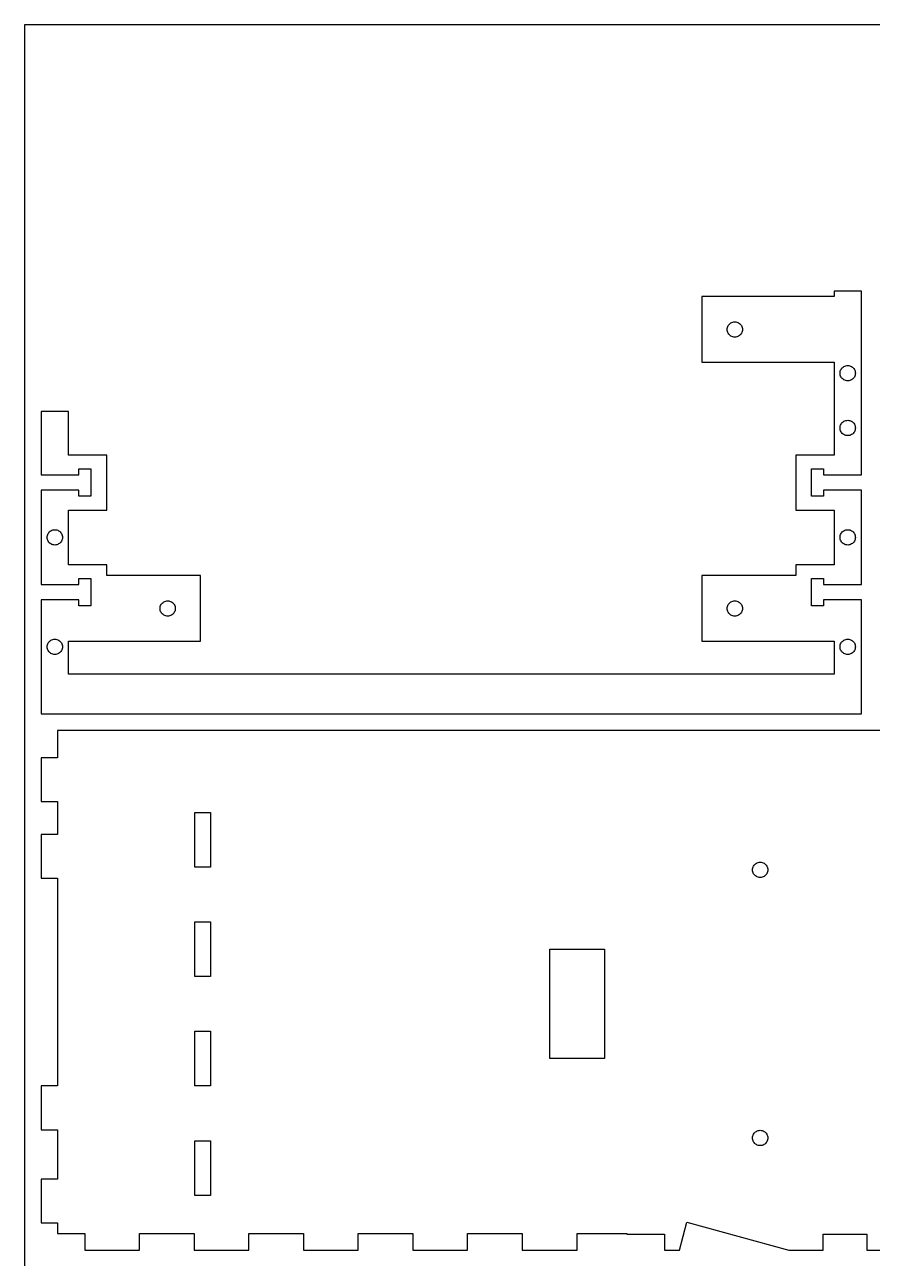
# Model space of a CAD drawing. Header units: millimetres. Extents: x 0 to 684, y 0 to 509.
# Drawn here: x 0 to 155, y 283.5 to 509 of the extents above; entities that cross this region are included whole.
import ezdxf

# ---------------------------------------------------------------- set-up
doc = ezdxf.new("R2010")
doc.units = ezdxf.units.MM
doc.layers.add('CUT_WHITE', color=7, linetype='Continuous')

msp = doc.modelspace()

# ---------------------------------------------------------------- linework, layer by layer
at = {"layer": 'CUT_WHITE', "color": 7}
for p, q in [((684, 509), (0, 509)), ((0, 509), (0, 0)), ((153, 460.28592), (148, 460.28592)), ((148, 460.28592), (148, 459.28592)), ((153, 426.68592), (153, 460.28592)), ((148, 459.28592), (123.85, 459.28592)), ((123.85, 459.28592), (123.85, 447.28592)), ((128.45, 453.28592), (128.462, 453.46862)), ((128.462, 453.10322), (128.45, 453.28592)), ((128.462, 453.46862), (128.498, 453.64822)), ((128.498, 453.64822), (128.557, 453.82172)), ((128.557, 453.82172), (128.638, 453.98592)), ((128.638, 453.98592), (128.739, 454.13822)), ((128.739, 454.13822), (128.86, 454.27582)), ((128.86, 454.27582), (128.998, 454.39662)), ((128.998, 454.39662), (129.15, 454.49832)), ((129.15, 454.49832), (129.314, 454.57932)), ((129.314, 454.57932), (129.488, 454.63822)), ((129.488, 454.63822), (129.667, 454.67392)), ((129.667, 454.67392), (129.85, 454.68592)), ((129.85, 454.68592), (130.033, 454.67392)), ((130.033, 454.67392), (130.212, 454.63822)), ((130.212, 454.63822), (130.386, 454.57932)), ((130.386, 454.57932), (130.55, 454.49832)), ((130.55, 454.49832), (130.702, 454.39662)), ((130.702, 454.39662), (130.84, 454.27582)), ((130.84, 454.27582), (130.961, 454.13822)), ((130.961, 454.13822), (131.062, 453.98592)), ((131.062, 453.98592), (131.143, 453.82172)), ((131.143, 453.82172), (131.202, 453.64822)), ((131.202, 453.64822), (131.238, 453.46862)), ((131.238, 453.46862), (131.25, 453.28592)), ((131.25, 453.28592), (131.238, 453.10322)), ((128.498, 452.92352), (128.462, 453.10322)), ((128.557, 452.75012), (128.498, 452.92352)), ((128.638, 452.58592), (128.557, 452.75012)), ((128.739, 452.43362), (128.638, 452.58592)), ((128.86, 452.29592), (128.739, 452.43362)), ((128.998, 452.17522), (128.86, 452.29592)), ((129.15, 452.07352), (128.998, 452.17522)), ((129.314, 451.99252), (129.15, 452.07352)), ((129.488, 451.93362), (129.314, 451.99252)), ((129.667, 451.89792), (129.488, 451.93362)), ((129.85, 451.88592), (129.667, 451.89792)), ((130.033, 451.89792), (129.85, 451.88592)), ((130.212, 451.93362), (130.033, 451.89792)), ((130.386, 451.99252), (130.212, 451.93362)), ((130.55, 452.07352), (130.386, 451.99252)), ((130.702, 452.17522), (130.55, 452.07352)), ((130.84, 452.29592), (130.702, 452.17522)), ((130.961, 452.43362), (130.84, 452.29592)), ((131.062, 452.58592), (130.961, 452.43362)), ((131.143, 452.75012), (131.062, 452.58592)), ((131.202, 452.92352), (131.143, 452.75012)), ((131.238, 453.10322), (131.202, 452.92352)), ((123.85, 447.28592), (148, 447.28592)), ((148, 447.28592), (148, 430.28592)), ((149.648, 446.39662), (149.8, 446.49832)), ((149.8, 446.49832), (149.964, 446.57932)), ((149.964, 446.57932), (150.138, 446.63822)), ((150.138, 446.63822), (150.317, 446.67392)), ((150.317, 446.67392), (150.5, 446.68592)), ((150.5, 446.68592), (150.683, 446.67392)), ((150.683, 446.67392), (150.862, 446.63822)), ((150.862, 446.63822), (151.036, 446.57932)), ((151.036, 446.57932), (151.2, 446.49832)), ((151.2, 446.49832), (151.352, 446.39662)), ((149.1, 445.28592), (149.112, 445.46862)), ((149.112, 445.10322), (149.1, 445.28592)), ((149.112, 445.46862), (149.148, 445.64822)), ((149.148, 444.92352), (149.112, 445.10322)), ((149.148, 445.64822), (149.207, 445.82172)), ((149.207, 444.75012), (149.148, 444.92352)), ((149.207, 445.82172), (149.288, 445.98592)), ((149.288, 444.58592), (149.207, 444.75012)), ((149.288, 445.98592), (149.389, 446.13822)), ((149.389, 444.43362), (149.288, 444.58592)), ((149.389, 446.13822), (149.51, 446.27582)), ((149.51, 444.29592), (149.389, 444.43362)), ((149.51, 446.27582), (149.648, 446.39662)), ((149.648, 444.17522), (149.51, 444.29592)), ((151.352, 446.39662), (151.49, 446.27582)), ((151.49, 444.29592), (151.352, 444.17522)), ((151.49, 446.27582), (151.611, 446.13822)), ((151.611, 444.43362), (151.49, 444.29592)), ((151.611, 446.13822), (151.712, 445.98592)), ((151.712, 444.58592), (151.611, 444.43362)), ((151.712, 445.98592), (151.793, 445.82172)), ((151.793, 444.75012), (151.712, 444.58592)), ((151.793, 445.82172), (151.852, 445.64822)), ((151.852, 444.92352), (151.793, 444.75012)), ((151.852, 445.64822), (151.888, 445.46862)), ((151.888, 445.10322), (151.852, 444.92352)), ((151.888, 445.46862), (151.9, 445.28592)), ((151.9, 445.28592), (151.888, 445.10322)), ((149.8, 444.07352), (149.648, 444.17522)), ((149.964, 443.99252), (149.8, 444.07352)), ((150.138, 443.93362), (149.964, 443.99252)), ((150.317, 443.89792), (150.138, 443.93362)), ((150.5, 443.88592), (150.317, 443.89792)), ((150.683, 443.89792), (150.5, 443.88592)), ((150.862, 443.93362), (150.683, 443.89792)), ((151.036, 443.99252), (150.862, 443.93362)), ((151.2, 444.07352), (151.036, 443.99252)), ((151.352, 444.17522), (151.2, 444.07352)), ((8, 438.28592), (3, 438.28592)), ((3, 438.28592), (3, 426.68592)), ((8, 430.28592), (8, 438.28592)), ((149.1, 435.28592), (149.112, 435.46862)), ((149.112, 435.10322), (149.1, 435.28592)), ((149.112, 435.46862), (149.148, 435.64822)), ((149.148, 435.64822), (149.207, 435.82172)), ((149.207, 435.82172), (149.288, 435.98592)), ((149.288, 435.98592), (149.389, 436.13822)), ((149.389, 436.13822), (149.51, 436.27582)), ((149.51, 436.27582), (149.648, 436.39662)), ((149.648, 436.39662), (149.8, 436.49832)), ((149.8, 436.49832), (149.964, 436.57932)), ((149.964, 436.57932), (150.138, 436.63822)), ((150.138, 436.63822), (150.317, 436.67392)), ((150.317, 436.67392), (150.5, 436.68592)), ((150.5, 436.68592), (150.683, 436.67392)), ((150.683, 436.67392), (150.862, 436.63822)), ((150.862, 436.63822), (151.036, 436.57932)), ((151.036, 436.57932), (151.2, 436.49832)), ((151.2, 436.49832), (151.352, 436.39662)), ((151.352, 436.39662), (151.49, 436.27582)), ((151.49, 436.27582), (151.611, 436.13822)), ((151.611, 436.13822), (151.712, 435.98592)), ((151.712, 435.98592), (151.793, 435.82172)), ((151.793, 435.82172), (151.852, 435.64822)), ((151.852, 435.64822), (151.888, 435.46862)), ((151.888, 435.46862), (151.9, 435.28592)), ((151.9, 435.28592), (151.888, 435.10322)), ((149.148, 434.92352), (149.112, 435.10322)), ((149.207, 434.75012), (149.148, 434.92352)), ((149.288, 434.58592), (149.207, 434.75012)), ((149.389, 434.43362), (149.288, 434.58592)), ((149.51, 434.29592), (149.389, 434.43362)), ((149.648, 434.17522), (149.51, 434.29592)), ((149.8, 434.07352), (149.648, 434.17522)), ((149.964, 433.99252), (149.8, 434.07352)), ((150.138, 433.93362), (149.964, 433.99252)), ((150.317, 433.89792), (150.138, 433.93362)), ((150.5, 433.88592), (150.317, 433.89792)), ((150.683, 433.89792), (150.5, 433.88592)), ((150.862, 433.93362), (150.683, 433.89792)), ((151.036, 433.99252), (150.862, 433.93362)), ((151.2, 434.07352), (151.036, 433.99252)), ((151.352, 434.17522), (151.2, 434.07352)), ((151.49, 434.29592), (151.352, 434.17522)), ((151.611, 434.43362), (151.49, 434.29592)), ((151.712, 434.58592), (151.611, 434.43362)), ((151.793, 434.75012), (151.712, 434.58592)), ((151.852, 434.92352), (151.793, 434.75012)), ((151.888, 435.10322), (151.852, 434.92352)), ((15, 430.28592), (8, 430.28592)), ((15, 420.28592), (15, 430.28592)), ((148, 430.28592), (141, 430.28592)), ((141, 430.28592), (141, 420.28592)), ((3, 426.68592), (9.89999, 426.68592)), ((9.89999, 426.68592), (9.89999, 427.78592)), ((9.89999, 427.78592), (12.1, 427.78592)), ((12.1, 427.78592), (12.1, 422.78592)), ((143.9, 422.78592), (143.9, 427.78592)), ((143.9, 427.78592), (146.1, 427.78592)), ((146.1, 427.78592), (146.1, 426.68592)), ((146.1, 426.68592), (153, 426.68592)), ((9.89999, 423.88592), (3, 423.88592)), ((3, 423.88592), (3, 406.68592)), ((9.89999, 422.78592), (9.89999, 423.88592)), ((12.1, 422.78592), (9.89999, 422.78592)), ((146.1, 422.78592), (143.9, 422.78592)), ((153, 423.88592), (146.1, 423.88592)), ((146.1, 423.88592), (146.1, 422.78592)), ((153, 406.68592), (153, 423.88592)), ((8, 410.28592), (8, 420.28592)), ((8, 420.28592), (15, 420.28592)), ((141, 420.28592), (148, 420.28592)), ((148, 420.28592), (148, 410.28592)), ((4.09999, 415.28592), (4.11197, 415.46862)), ((4.11197, 415.10322), (4.09999, 415.28592)), ((4.11197, 415.46862), (4.14769, 415.64822)), ((4.14769, 414.92352), (4.11197, 415.10322)), ((4.14769, 415.64822), (4.20656, 415.82172)), ((4.20656, 414.75012), (4.14769, 414.92352)), ((4.20656, 415.82172), (4.28755, 415.98592)), ((4.28755, 415.98592), (4.3893, 416.13822)), ((4.3893, 416.13822), (4.51004, 416.27582)), ((4.51004, 416.27582), (4.64772, 416.39662)), ((4.64772, 416.39662), (4.79999, 416.49832)), ((4.79999, 416.49832), (4.96423, 416.57932)), ((4.96423, 416.57932), (5.13765, 416.63822)), ((5.13765, 416.63822), (5.31726, 416.67392)), ((5.31726, 416.67392), (5.5, 416.68592)), ((5.5, 416.68592), (5.68272, 416.67392)), ((5.68272, 416.67392), (5.86234, 416.63822)), ((5.86234, 416.63822), (6.03575, 416.57932)), ((6.03575, 416.57932), (6.2, 416.49832)), ((6.2, 416.49832), (6.35226, 416.39662)), ((6.35226, 416.39662), (6.48994, 416.27582)), ((6.48994, 416.27582), (6.61069, 416.13822)), ((6.61069, 416.13822), (6.71243, 415.98592)), ((6.71243, 415.98592), (6.79343, 415.82172)), ((6.79343, 415.82172), (6.85229, 415.64822)), ((6.85229, 414.92352), (6.79343, 414.75012)), ((6.85229, 415.64822), (6.88802, 415.46862)), ((6.88802, 415.10322), (6.85229, 414.92352)), ((6.88802, 415.46862), (6.89999, 415.28592)), ((6.89999, 415.28592), (6.88802, 415.10322)), ((149.1, 415.28592), (149.112, 415.46862)), ((149.112, 415.10322), (149.1, 415.28592)), ((149.112, 415.46862), (149.148, 415.64822)), ((149.148, 414.92352), (149.112, 415.10322)), ((149.148, 415.64822), (149.207, 415.82172)), ((149.207, 414.75012), (149.148, 414.92352)), ((149.207, 415.82172), (149.288, 415.98592)), ((149.288, 415.98592), (149.389, 416.13822)), ((149.389, 416.13822), (149.51, 416.27582)), ((149.51, 416.27582), (149.648, 416.39662)), ((149.648, 416.39662), (149.8, 416.49832)), ((149.8, 416.49832), (149.964, 416.57932)), ((149.964, 416.57932), (150.138, 416.63822)), ((150.138, 416.63822), (150.317, 416.67392)), ((150.317, 416.67392), (150.5, 416.68592)), ((150.5, 416.68592), (150.683, 416.67392)), ((150.683, 416.67392), (150.862, 416.63822)), ((150.862, 416.63822), (151.036, 416.57932)), ((151.036, 416.57932), (151.2, 416.49832)), ((151.2, 416.49832), (151.352, 416.39662)), ((151.352, 416.39662), (151.49, 416.27582)), ((151.49, 416.27582), (151.611, 416.13822)), ((151.611, 416.13822), (151.712, 415.98592)), ((151.712, 415.98592), (151.793, 415.82172)), ((151.793, 415.82172), (151.852, 415.64822)), ((151.852, 414.92352), (151.793, 414.75012)), ((151.852, 415.64822), (151.888, 415.46862)), ((151.888, 415.10322), (151.852, 414.92352)), ((151.888, 415.46862), (151.9, 415.28592)), ((151.9, 415.28592), (151.888, 415.10322)), ((4.28755, 414.58592), (4.20656, 414.75012)), ((4.3893, 414.43362), (4.28755, 414.58592)), ((4.51004, 414.29592), (4.3893, 414.43362)), ((4.64772, 414.17522), (4.51004, 414.29592)), ((4.79999, 414.07352), (4.64772, 414.17522)), ((4.96423, 413.99252), (4.79999, 414.07352)), ((5.13765, 413.93362), (4.96423, 413.99252)), ((5.31726, 413.89792), (5.13765, 413.93362)), ((5.5, 413.88592), (5.31726, 413.89792)), ((5.68272, 413.89792), (5.5, 413.88592)), ((5.86234, 413.93362), (5.68272, 413.89792)), ((6.03575, 413.99252), (5.86234, 413.93362)), ((6.2, 414.07352), (6.03575, 413.99252)), ((6.35226, 414.17522), (6.2, 414.07352)), ((6.48994, 414.29592), (6.35226, 414.17522)), ((6.61069, 414.43362), (6.48994, 414.29592)), ((6.71243, 414.58592), (6.61069, 414.43362)), ((6.79343, 414.75012), (6.71243, 414.58592)), ((149.288, 414.58592), (149.207, 414.75012)), ((149.389, 414.43362), (149.288, 414.58592)), ((149.51, 414.29592), (149.389, 414.43362)), ((149.648, 414.17522), (149.51, 414.29592)), ((149.8, 414.07352), (149.648, 414.17522)), ((149.964, 413.99252), (149.8, 414.07352)), ((150.138, 413.93362), (149.964, 413.99252)), ((150.317, 413.89792), (150.138, 413.93362)), ((150.5, 413.88592), (150.317, 413.89792)), ((150.683, 413.89792), (150.5, 413.88592)), ((150.862, 413.93362), (150.683, 413.89792)), ((151.036, 413.99252), (150.862, 413.93362)), ((151.2, 414.07352), (151.036, 413.99252)), ((151.352, 414.17522), (151.2, 414.07352)), ((151.49, 414.29592), (151.352, 414.17522)), ((151.611, 414.43362), (151.49, 414.29592)), ((151.712, 414.58592), (151.611, 414.43362)), ((151.793, 414.75012), (151.712, 414.58592)), ((15, 410.28592), (8, 410.28592)), ((15, 408.28592), (15, 410.28592)), ((32.15, 408.28592), (15, 408.28592)), ((32.15, 396.28592), (32.15, 408.28592)), ((141, 408.28592), (123.85, 408.28592)), ((123.85, 408.28592), (123.85, 396.28592)), ((148, 410.28592), (141, 410.28592)), ((141, 410.28592), (141, 408.28592)), ((3, 406.68592), (9.89999, 406.68592)), ((9.89999, 406.68592), (9.89999, 407.78592)), ((9.89999, 407.78592), (12.1, 407.78592)), ((12.1, 407.78592), (12.1, 402.78592)), ((143.9, 402.78592), (143.9, 407.78592)), ((143.9, 407.78592), (146.1, 407.78592)), ((146.1, 407.78592), (146.1, 406.68592)), ((146.1, 406.68592), (153, 406.68592)), ((9.89999, 403.88592), (3, 403.88592)), ((3, 403.88592), (3, 383)), ((9.89999, 402.78592), (9.89999, 403.88592)), ((25.7876, 403.63822), (25.9673, 403.67392)), ((25.9673, 403.67392), (26.15, 403.68592)), ((26.15, 403.68592), (26.3327, 403.67392)), ((26.3327, 403.67392), (26.5123, 403.63822)), ((129.488, 403.63822), (129.667, 403.67392)), ((129.667, 403.67392), (129.85, 403.68592)), ((129.85, 403.68592), (130.033, 403.67392)), ((130.033, 403.67392), (130.212, 403.63822)), ((153, 403.88592), (146.1, 403.88592)), ((146.1, 403.88592), (146.1, 402.78592)), ((153, 383), (153, 403.88592)), ((12.1, 402.78592), (9.89999, 402.78592)), ((24.75, 402.28592), (24.762, 402.46862)), ((24.762, 402.10322), (24.75, 402.28592)), ((24.762, 402.46862), (24.7977, 402.64822)), ((24.7977, 401.92352), (24.762, 402.10322)), ((24.7977, 402.64822), (24.8566, 402.82172)), ((24.8566, 401.75012), (24.7977, 401.92352)), ((24.8566, 402.82172), (24.9376, 402.98592)), ((24.9376, 401.58592), (24.8566, 401.75012)), ((24.9376, 402.98592), (25.0393, 403.13822)), ((25.0393, 401.43362), (24.9376, 401.58592)), ((25.0393, 403.13822), (25.16, 403.27582)), ((25.16, 401.29592), (25.0393, 401.43362)), ((25.16, 403.27582), (25.2977, 403.39662)), ((25.2977, 403.39662), (25.45, 403.49832)), ((25.45, 403.49832), (25.6142, 403.57932)), ((25.6142, 403.57932), (25.7876, 403.63822)), ((26.5123, 403.63822), (26.6857, 403.57932)), ((26.6857, 403.57932), (26.85, 403.49832)), ((26.85, 403.49832), (27.0023, 403.39662)), ((27.0023, 403.39662), (27.1399, 403.27582)), ((27.1399, 403.27582), (27.2607, 403.13822)), ((27.2607, 401.43362), (27.1399, 401.29592)), ((27.2607, 403.13822), (27.3624, 402.98592)), ((27.3624, 401.58592), (27.2607, 401.43362)), ((27.3624, 402.98592), (27.4434, 402.82172)), ((27.4434, 401.75012), (27.3624, 401.58592)), ((27.4434, 402.82172), (27.5023, 402.64822)), ((27.5023, 401.92352), (27.4434, 401.75012)), ((27.5023, 402.64822), (27.538, 402.46862)), ((27.538, 402.10322), (27.5023, 401.92352)), ((27.538, 402.46862), (27.55, 402.28592)), ((27.55, 402.28592), (27.538, 402.10322)), ((128.45, 402.28592), (128.462, 402.46862)), ((128.462, 402.10322), (128.45, 402.28592)), ((128.462, 402.46862), (128.498, 402.64822)), ((128.498, 401.92352), (128.462, 402.10322)), ((128.498, 402.64822), (128.557, 402.82172)), ((128.557, 401.75012), (128.498, 401.92352)), ((128.557, 402.82172), (128.638, 402.98592)), ((128.638, 401.58592), (128.557, 401.75012)), ((128.638, 402.98592), (128.739, 403.13822)), ((128.739, 401.43362), (128.638, 401.58592)), ((128.739, 403.13822), (128.86, 403.27582)), ((128.86, 401.29592), (128.739, 401.43362)), ((128.86, 403.27582), (128.998, 403.39662)), ((128.998, 403.39662), (129.15, 403.49832)), ((129.15, 403.49832), (129.314, 403.57932)), ((129.314, 403.57932), (129.488, 403.63822)), ((130.212, 403.63822), (130.386, 403.57932)), ((130.386, 403.57932), (130.55, 403.49832)), ((130.55, 403.49832), (130.702, 403.39662)), ((130.702, 403.39662), (130.84, 403.27582)), ((130.84, 403.27582), (130.961, 403.13822)), ((130.961, 401.43362), (130.84, 401.29592)), ((130.961, 403.13822), (131.062, 402.98592)), ((131.062, 401.58592), (130.961, 401.43362)), ((131.062, 402.98592), (131.143, 402.82172)), ((131.143, 401.75012), (131.062, 401.58592)), ((131.143, 402.82172), (131.202, 402.64822)), ((131.202, 401.92352), (131.143, 401.75012)), ((131.202, 402.64822), (131.238, 402.46862)), ((131.238, 402.10322), (131.202, 401.92352)), ((131.238, 402.46862), (131.25, 402.28592)), ((131.25, 402.28592), (131.238, 402.10322)), ((146.1, 402.78592), (143.9, 402.78592)), ((25.2977, 401.17522), (25.16, 401.29592)), ((25.45, 401.07352), (25.2977, 401.17522)), ((25.6142, 400.99252), (25.45, 401.07352)), ((25.7876, 400.93362), (25.6142, 400.99252)), ((25.9673, 400.89792), (25.7876, 400.93362)), ((26.15, 400.88592), (25.9673, 400.89792)), ((26.3327, 400.89792), (26.15, 400.88592)), ((26.5123, 400.93362), (26.3327, 400.89792)), ((26.6857, 400.99252), (26.5123, 400.93362)), ((26.85, 401.07352), (26.6857, 400.99252)), ((27.0023, 401.17522), (26.85, 401.07352)), ((27.1399, 401.29592), (27.0023, 401.17522)), ((128.998, 401.17522), (128.86, 401.29592)), ((129.15, 401.07352), (128.998, 401.17522)), ((129.314, 400.99252), (129.15, 401.07352)), ((129.488, 400.93362), (129.314, 400.99252)), ((129.667, 400.89792), (129.488, 400.93362)), ((129.85, 400.88592), (129.667, 400.89792)), ((130.033, 400.89792), (129.85, 400.88592)), ((130.212, 400.93362), (130.033, 400.89792)), ((130.386, 400.99252), (130.212, 400.93362)), ((130.55, 401.07352), (130.386, 400.99252)), ((130.702, 401.17522), (130.55, 401.07352)), ((130.84, 401.29592), (130.702, 401.17522)), ((4.09999, 395.28592), (4.11197, 395.46862)), ((4.11197, 395.10322), (4.09999, 395.28592)), ((4.11197, 395.46862), (4.14769, 395.64822)), ((4.14769, 394.92352), (4.11197, 395.10322)), ((4.14769, 395.64822), (4.20656, 395.82172)), ((4.20656, 394.75012), (4.14769, 394.92352)), ((4.20656, 395.82172), (4.28755, 395.98592)), ((4.28755, 394.58592), (4.20656, 394.75012)), ((4.28755, 395.98592), (4.3893, 396.13822)), ((4.3893, 396.13822), (4.51004, 396.27582)), ((4.51004, 396.27582), (4.64772, 396.39662)), ((4.64772, 396.39662), (4.79999, 396.49832)), ((4.79999, 396.49832), (4.96423, 396.57932)), ((4.96423, 396.57932), (5.13765, 396.63822)), ((5.13765, 396.63822), (5.31726, 396.67392)), ((5.31726, 396.67392), (5.5, 396.68592)), ((5.5, 396.68592), (5.68272, 396.67392)), ((5.68272, 396.67392), (5.86234, 396.63822)), ((5.86234, 396.63822), (6.03575, 396.57932)), ((6.03575, 396.57932), (6.2, 396.49832)), ((6.2, 396.49832), (6.35226, 396.39662)), ((6.35226, 396.39662), (6.48994, 396.27582)), ((6.48994, 396.27582), (6.61069, 396.13822)), ((6.61069, 396.13822), (6.71243, 395.98592)), ((6.71243, 395.98592), (6.79343, 395.82172)), ((6.79343, 394.75012), (6.71243, 394.58592)), ((6.79343, 395.82172), (6.85229, 395.64822)), ((6.85229, 394.92352), (6.79343, 394.75012)), ((6.85229, 395.64822), (6.88802, 395.46862)), ((6.88802, 395.10322), (6.85229, 394.92352)), ((6.88802, 395.46862), (6.89999, 395.28592)), ((6.89999, 395.28592), (6.88802, 395.10322)), ((8, 390.28592), (8, 396.28592)), ((8, 396.28592), (32.15, 396.28592)), ((123.85, 396.28592), (148, 396.28592)), ((148, 396.28592), (148, 390.28592)), ((149.1, 395.28592), (149.112, 395.46862)), ((149.112, 395.10322), (149.1, 395.28592)), ((149.112, 395.46862), (149.148, 395.64822)), ((149.148, 394.92352), (149.112, 395.10322)), ((149.148, 395.64822), (149.207, 395.82172)), ((149.207, 394.75012), (149.148, 394.92352)), ((149.207, 395.82172), (149.288, 395.98592)), ((149.288, 394.58592), (149.207, 394.75012)), ((149.288, 395.98592), (149.389, 396.13822)), ((149.389, 396.13822), (149.51, 396.27582)), ((149.51, 396.27582), (149.648, 396.39662)), ((149.648, 396.39662), (149.8, 396.49832)), ((149.8, 396.49832), (149.964, 396.57932)), ((149.964, 396.57932), (150.138, 396.63822)), ((150.138, 396.63822), (150.317, 396.67392)), ((150.317, 396.67392), (150.5, 396.68592)), ((150.5, 396.68592), (150.683, 396.67392)), ((150.683, 396.67392), (150.862, 396.63822)), ((150.862, 396.63822), (151.036, 396.57932)), ((151.036, 396.57932), (151.2, 396.49832)), ((151.2, 396.49832), (151.352, 396.39662)), ((151.352, 396.39662), (151.49, 396.27582)), ((151.49, 396.27582), (151.611, 396.13822)), ((151.611, 396.13822), (151.712, 395.98592)), ((151.712, 395.98592), (151.793, 395.82172)), ((151.793, 394.75012), (151.712, 394.58592)), ((151.793, 395.82172), (151.852, 395.64822)), ((151.852, 394.92352), (151.793, 394.75012)), ((151.852, 395.64822), (151.888, 395.46862)), ((151.888, 395.10322), (151.852, 394.92352)), ((151.888, 395.46862), (151.9, 395.28592)), ((151.9, 395.28592), (151.888, 395.10322)), ((4.3893, 394.43362), (4.28755, 394.58592)), ((4.51004, 394.29592), (4.3893, 394.43362)), ((4.64772, 394.17522), (4.51004, 394.29592)), ((4.79999, 394.07352), (4.64772, 394.17522)), ((4.96423, 393.99252), (4.79999, 394.07352)), ((5.13765, 393.93362), (4.96423, 393.99252)), ((5.31726, 393.89792), (5.13765, 393.93362)), ((5.5, 393.88592), (5.31726, 393.89792)), ((5.68272, 393.89792), (5.5, 393.88592)), ((5.86234, 393.93362), (5.68272, 393.89792)), ((6.03575, 393.99252), (5.86234, 393.93362)), ((6.2, 394.07352), (6.03575, 393.99252)), ((6.35226, 394.17522), (6.2, 394.07352)), ((6.48994, 394.29592), (6.35226, 394.17522)), ((6.61069, 394.43362), (6.48994, 394.29592)), ((6.71243, 394.58592), (6.61069, 394.43362)), ((149.389, 394.43362), (149.288, 394.58592)), ((149.51, 394.29592), (149.389, 394.43362)), ((149.648, 394.17522), (149.51, 394.29592)), ((149.8, 394.07352), (149.648, 394.17522)), ((149.964, 393.99252), (149.8, 394.07352)), ((150.138, 393.93362), (149.964, 393.99252)), ((150.317, 393.89792), (150.138, 393.93362)), ((150.5, 393.88592), (150.317, 393.89792)), ((150.683, 393.89792), (150.5, 393.88592)), ((150.862, 393.93362), (150.683, 393.89792)), ((151.036, 393.99252), (150.862, 393.93362)), ((151.2, 394.07352), (151.036, 393.99252)), ((151.352, 394.17522), (151.2, 394.07352)), ((151.49, 394.29592), (151.352, 394.17522)), ((151.611, 394.43362), (151.49, 394.29592)), ((151.712, 394.58592), (151.611, 394.43362)), ((148, 390.28592), (8, 390.28592)), ((3, 383), (153, 383)), ((201, 380), (6, 380)), ((6, 380), (6, 375)), ((6, 375), (3, 375)), ((3, 375), (3, 367)), ((3, 367), (6, 367)), ((6, 367), (6, 361)), ((31.1, 355), (31.1, 365)), ((31.1, 365), (34, 365)), ((34, 365), (34, 355)), ((6, 361), (3, 361)), ((3, 361), (3, 353)), ((34, 355), (31.1, 355)), ((133.1, 354.5), (133.112, 354.6827)), ((133.112, 354.3173), (133.1, 354.5)), ((133.112, 354.6827), (133.1477, 354.8623)), ((133.1477, 354.1376), (133.112, 354.3173)), ((133.1477, 354.8623), (133.2066, 355.0358)), ((133.2066, 353.9642), (133.1477, 354.1376)), ((133.2066, 355.0358), (133.2876, 355.2)), ((133.2876, 355.2), (133.3893, 355.3523)), ((133.3893, 355.3523), (133.5101, 355.4899)), ((133.5101, 355.4899), (133.6477, 355.6107)), ((133.6477, 355.6107), (133.8, 355.7124)), ((133.8, 355.7124), (133.9642, 355.7934)), ((133.9642, 355.7934), (134.1377, 355.8523)), ((134.1377, 355.8523), (134.3173, 355.888)), ((134.3173, 355.888), (134.5, 355.9)), ((134.5, 355.9), (134.6827, 355.888)), ((134.6827, 355.888), (134.8624, 355.8523)), ((134.8624, 355.8523), (135.0358, 355.7934)), ((135.0358, 355.7934), (135.2, 355.7124)), ((135.2, 355.7124), (135.3523, 355.6107)), ((135.3523, 355.6107), (135.49, 355.4899)), ((135.49, 355.4899), (135.6107, 355.3523)), ((135.6107, 355.3523), (135.7124, 355.2)), ((135.7124, 355.2), (135.7934, 355.0358)), ((135.7934, 355.0358), (135.8523, 354.8623)), ((135.8523, 354.1376), (135.7934, 353.9642)), ((135.8523, 354.8623), (135.888, 354.6827)), ((135.888, 354.3173), (135.8523, 354.1376)), ((135.888, 354.6827), (135.9, 354.5)), ((135.9, 354.5), (135.888, 354.3173)), ((3, 353), (6, 353)), ((6, 353), (6, 315)), ((133.2876, 353.8), (133.2066, 353.9642)), ((133.3893, 353.6477), (133.2876, 353.8)), ((133.5101, 353.51), (133.3893, 353.6477)), ((133.6477, 353.3893), (133.5101, 353.51)), ((133.8, 353.2876), (133.6477, 353.3893)), ((133.9642, 353.2066), (133.8, 353.2876)), ((134.1377, 353.1477), (133.9642, 353.2066)), ((134.3173, 353.112), (134.1377, 353.1477)), ((134.5, 353.1), (134.3173, 353.112)), ((134.6827, 353.112), (134.5, 353.1)), ((134.8624, 353.1477), (134.6827, 353.112)), ((135.0358, 353.2066), (134.8624, 353.1477)), ((135.2, 353.2876), (135.0358, 353.2066)), ((135.3523, 353.3893), (135.2, 353.2876)), ((135.49, 353.51), (135.3523, 353.3893)), ((135.6107, 353.6477), (135.49, 353.51)), ((135.7124, 353.8), (135.6107, 353.6477)), ((135.7934, 353.9642), (135.7124, 353.8)), ((31.1, 335), (31.1, 345)), ((31.1, 345), (34, 345)), ((34, 345), (34, 335)), ((96, 320), (96, 340)), ((96, 340), (106, 340)), ((106, 340), (106, 320)), ((34, 335), (31.1, 335)), ((31.1, 315), (31.1, 325)), ((31.1, 325), (34, 325)), ((34, 325), (34, 315)), ((106, 320), (96, 320)), ((6, 315), (3, 315)), ((3, 315), (3, 307)), ((34, 315), (31.1, 315)), ((3, 307), (6, 307)), ((6, 307), (6, 298)), ((133.6477, 306.6107), (133.8, 306.7124)), ((133.8, 306.7124), (133.9642, 306.7934)), ((133.9642, 306.7934), (134.1377, 306.8523)), ((134.1377, 306.8523), (134.3173, 306.888)), ((134.3173, 306.888), (134.5, 306.9)), ((134.5, 306.9), (134.6827, 306.888)), ((134.6827, 306.888), (134.8624, 306.8523)), ((134.8624, 306.8523), (135.0358, 306.7934)), ((135.0358, 306.7934), (135.2, 306.7124)), ((135.2, 306.7124), (135.3523, 306.6107)), ((31.1, 295), (31.1, 305)), ((31.1, 305), (34, 305)), ((34, 305), (34, 295)), ((133.1, 305.5), (133.112, 305.6827)), ((133.112, 305.3173), (133.1, 305.5)), ((133.112, 305.6827), (133.1477, 305.8623)), ((133.1477, 305.1376), (133.112, 305.3173)), ((133.1477, 305.8623), (133.2066, 306.0358)), ((133.2066, 304.9642), (133.1477, 305.1376)), ((133.2066, 306.0358), (133.2876, 306.2)), ((133.2876, 304.8), (133.2066, 304.9642)), ((133.2876, 306.2), (133.3893, 306.3523)), ((133.3893, 304.6477), (133.2876, 304.8)), ((133.3893, 306.3523), (133.5101, 306.4899)), ((133.5101, 304.51), (133.3893, 304.6477)), ((133.5101, 306.4899), (133.6477, 306.6107)), ((133.6477, 304.3893), (133.5101, 304.51)), ((135.3523, 306.6107), (135.49, 306.4899)), ((135.49, 304.51), (135.3523, 304.3893)), ((135.49, 306.4899), (135.6107, 306.3523)), ((135.6107, 304.6477), (135.49, 304.51)), ((135.6107, 306.3523), (135.7124, 306.2)), ((135.7124, 304.8), (135.6107, 304.6477)), ((135.7124, 306.2), (135.7934, 306.0358)), ((135.7934, 304.9642), (135.7124, 304.8)), ((135.7934, 306.0358), (135.8523, 305.8623)), ((135.8523, 305.1376), (135.7934, 304.9642)), ((135.8523, 305.8623), (135.888, 305.6827)), ((135.888, 305.3173), (135.8523, 305.1376)), ((135.888, 305.6827), (135.9, 305.5)), ((135.9, 305.5), (135.888, 305.3173)), ((133.8, 304.2876), (133.6477, 304.3893)), ((133.9642, 304.2066), (133.8, 304.2876)), ((134.1377, 304.1477), (133.9642, 304.2066)), ((134.3173, 304.112), (134.1377, 304.1477)), ((134.5, 304.1), (134.3173, 304.112)), ((134.6827, 304.112), (134.5, 304.1)), ((134.8624, 304.1477), (134.6827, 304.112)), ((135.0358, 304.2066), (134.8624, 304.1477)), ((135.2, 304.2876), (135.0358, 304.2066)), ((135.3523, 304.3893), (135.2, 304.2876)), ((6, 298), (3, 298)), ((3, 298), (3, 290)), ((34, 295), (31.1, 295)), ((3, 290), (6, 290)), ((6, 290), (6, 288.00999)), ((119.7138, 285), (121.1013, 290.08644)), ((121.1013, 290.08644), (139.7485, 285)), ((6, 288.00999), (11, 288.00999)), ((11, 288.00999), (11, 285)), ((21, 285), (21, 288.00999)), ((21, 288.00999), (31, 288.00999)), ((31, 288.00999), (31, 285)), ((41, 285), (41, 288.00999)), ((41, 288.00999), (51, 288.00999)), ((51, 288.00999), (51, 285)), ((61, 285), (61, 288.00999)), ((61, 288.00999), (71, 288.00999)), ((71, 288.00999), (71, 285)), ((81, 285), (81, 288.00999)), ((81, 288.00999), (91, 288.00999)), ((91, 288.00999), (91, 285)), ((101, 285), (101, 288.00999)), ((101, 288.00999), (110.138, 288.00999)), ((110.138, 288.00999), (110.138, 287.89999)), ((110.138, 287.89999), (117, 287.89999)), ((117, 287.89999), (117, 285)), ((146, 285), (146, 287.89999)), ((146, 287.89999), (154, 287.89999)), ((154, 287.89999), (154, 285)), ((11, 285), (21, 285)), ((31, 285), (41, 285)), ((51, 285), (61, 285)), ((71, 285), (81, 285)), ((91, 285), (101, 285)), ((117, 285), (119.7138, 285)), ((139.7485, 285), (146, 285)), ((154, 285), (161, 285))]:
    msp.add_line(p, q, dxfattribs=at)

doc.saveas('drawing.dxf')
